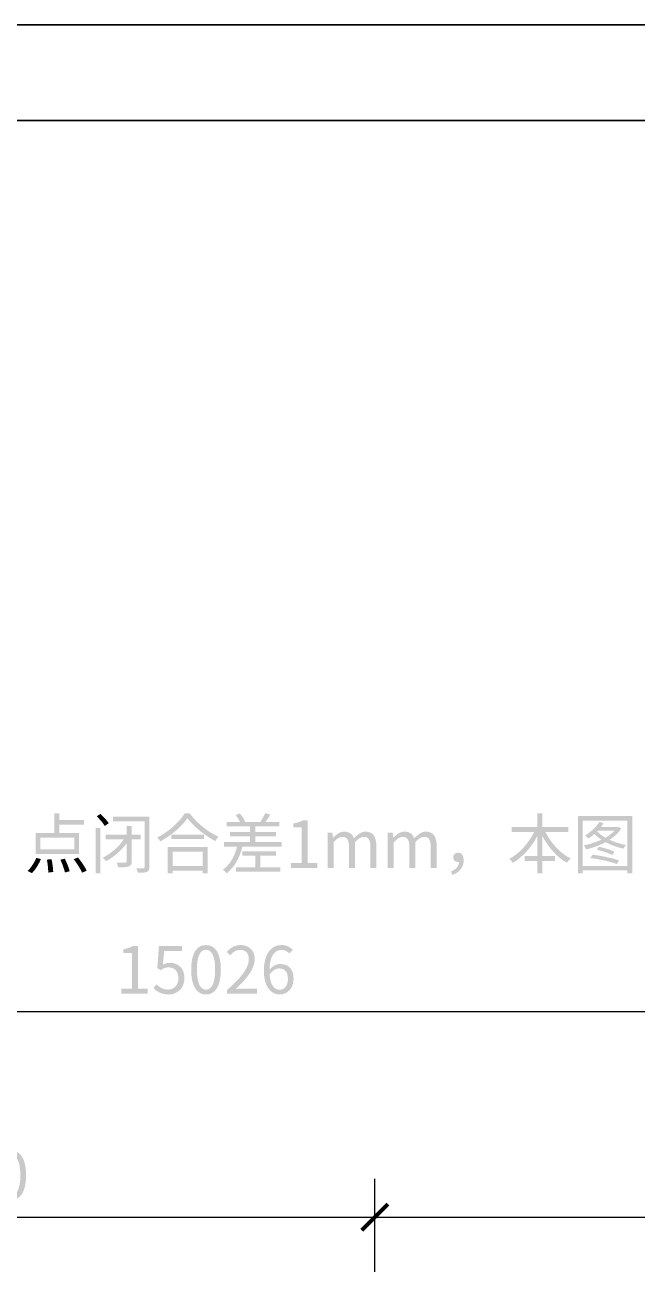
# Model space of a CAD drawing. Header units: millimetres. Extents: x -4600 to 229000, y -4300 to 19460.
# Drawn here: x 5748 to 8313, y 14273 to 19460 of the extents above; entities that cross this region are included whole.
import ezdxf

# ---------------------------------------------------------------- set-up
doc = ezdxf.new("R2010")
doc.units = ezdxf.units.MM
doc.header["$LTSCALE"] = 100
for name, color, linetype, lineweight in [('A-DIMS', 7, 'Continuous', 13), ('A-NOTE', 7, 'Continuous', 18), ('A-SHEET', 7, 'Continuous', 35)]:
    doc.layers.add(name, color=color, linetype=linetype, lineweight=lineweight)

# ---------------------------------------------------------------- blocks, each defined once
blk = doc.blocks.new('_ARCHTICK')
at = {"color": 0, "linetype": 'BYBLOCK', "const_width": 0.15}
blk.add_lwpolyline([(-0.5, -0.5), (0.5, 0.5)], dxfattribs=at)
blk = doc.blocks.new('*D3')
at = {"layer": 'A-DIMS'}
h = blk.add_hatch(color=256, dxfattribs=at)
edge = h.paths.add_edge_path()
edge.add_spline(control_points=[(5232.9, 12741.6), (5268.6, 12741.6), (5297.3, 12762.8), (5297.3, 12798.6), (5297.3, 12826.1), (5278.5, 12843.6), (5255, 12849.3)], knot_values=[0, 0, 0, 0, 1, 1, 1, 2, 2, 2, 2], degree=3, periodic=0)
edge.add_line((5255, 12849.3), (5255, 12850.7))
edge.add_spline(control_points=[(5255, 12850.7), (5276.3, 12858.1), (5290.5, 12874.4), (5290.5, 12898.7), (5290.5, 12930.4), (5265.9, 12948.6), (5232.1, 12948.6), (5209.2, 12948.6), (5191.4, 12938.5), (5176.4, 12924.9)], knot_values=[0, 0, 0, 0, 1, 1, 1, 2, 2, 2, 3, 3, 3, 3], degree=3, periodic=0)
edge.add_line((5176.4, 12924.9), (5189.8, 12909.1))
edge.add_spline(control_points=[(5189.8, 12909.1), (5201.2, 12920.5), (5215.2, 12928.5), (5231.3, 12928.5), (5252.3, 12928.5), (5265.1, 12915.9), (5265.1, 12896.8), (5265.1, 12875.2), (5251.2, 12858.6), (5209.7, 12858.6)], knot_values=[0, 0, 0, 0, 1, 1, 1, 2, 2, 2, 3, 3, 3, 3], degree=3, periodic=0)
edge.add_line((5209.7, 12858.6), (5209.7, 12839.5))
edge.add_spline(control_points=[(5209.7, 12839.5), (5256.1, 12839.5), (5271.9, 12823.7), (5271.9, 12799.4), (5271.9, 12776.5), (5255.3, 12762.3), (5231.3, 12762.3), (5208.6, 12762.3), (5193.6, 12773.2), (5181.9, 12785.2)], knot_values=[0, 0, 0, 0, 1, 1, 1, 2, 2, 2, 3, 3, 3, 3], degree=3, periodic=0)
edge.add_line((5181.9, 12785.2), (5169, 12769.1))
edge.add_spline(control_points=[(5169, 12769.1), (5182.1, 12754.6), (5201.8, 12741.6), (5232.9, 12741.6)], knot_values=[0, 0, 0, 0, 1, 1, 1, 1], degree=3, periodic=0)
h = blk.add_hatch(color=256, dxfattribs=at)
edge = h.paths.add_edge_path()
edge.add_spline(control_points=[(5384.1, 12741.6), (5417.6, 12741.6), (5449.5, 12766.4), (5449.5, 12810), (5449.5, 12854.2), (5422.3, 12873.9), (5389.2, 12873.9), (5377.2, 12873.9), (5368.2, 12870.9), (5359.2, 12866)], knot_values=[0, 0, 0, 0, 1, 1, 1, 2, 2, 2, 3, 3, 3, 3], degree=3, periodic=0)
edge.add_line((5359.2, 12866), (5364.4, 12923.8))
edge.add_line((5364.4, 12923.8), (5439.7, 12923.8))
edge.add_line((5439.7, 12923.8), (5439.7, 12945.1))
edge.add_line((5439.7, 12945.1), (5342.6, 12945.1))
edge.add_line((5342.6, 12945.1), (5336, 12851.8))
edge.add_line((5336, 12851.8), (5349.4, 12843.3))
edge.add_spline(control_points=[(5349.4, 12843.3), (5360.9, 12851), (5369.3, 12855.1), (5382.7, 12855.1), (5407.8, 12855.1), (5424.2, 12838.1), (5424.2, 12809.5), (5424.2, 12780.3), (5405.3, 12762.3), (5381.6, 12762.3), (5358.4, 12762.3), (5343.7, 12772.9), (5332.5, 12784.4)], knot_values=[0, 0, 0, 0, 1, 1, 1, 2, 2, 2, 3, 3, 3, 4, 4, 4, 4], degree=3, periodic=0)
edge.add_line((5332.5, 12784.4), (5319.9, 12768))
edge.add_spline(control_points=[(5319.9, 12768), (5333.6, 12754.6), (5352.7, 12741.6), (5384.1, 12741.6)], knot_values=[0, 0, 0, 0, 1, 1, 1, 1], degree=3, periodic=0)
h = blk.add_hatch(color=256, dxfattribs=at)
edge = h.paths.add_edge_path()
edge.add_spline(control_points=[(5539.9, 12741.6), (5577.8, 12741.6), (5602.1, 12775.9), (5602.1, 12845.8), (5602.1, 12915.1), (5577.8, 12948.6), (5539.9, 12948.6), (5501.7, 12948.6), (5477.6, 12915.1), (5477.6, 12845.8), (5477.6, 12775.9), (5501.7, 12741.6), (5539.9, 12741.6)], knot_values=[0, 0, 0, 0, 1, 1, 1, 2, 2, 2, 3, 3, 3, 4, 4, 4, 4], degree=3, periodic=0)
edge = h.paths.add_edge_path(flags=0)
edge.add_spline(control_points=[(5539.9, 12761.7), (5517.2, 12761.7), (5501.7, 12787.1), (5501.7, 12845.8), (5501.7, 12904.2), (5517.2, 12929), (5539.9, 12929), (5562.5, 12929), (5578.1, 12904.2), (5578.1, 12845.8), (5578.1, 12787.1), (5562.5, 12761.7), (5539.9, 12761.7)], knot_values=[0, 0, 0, 0, 1, 1, 1, 2, 2, 2, 3, 3, 3, 4, 4, 4, 4], degree=3, periodic=0)
h = blk.add_hatch(color=256, dxfattribs=at)
edge = h.paths.add_edge_path()
edge.add_spline(control_points=[(5691.3, 12741.6), (5729.2, 12741.6), (5753.5, 12775.9), (5753.5, 12845.8), (5753.5, 12915.1), (5729.2, 12948.6), (5691.3, 12948.6), (5653.1, 12948.6), (5629.1, 12915.1), (5629.1, 12845.8), (5629.1, 12775.9), (5653.1, 12741.6), (5691.3, 12741.6)], knot_values=[0, 0, 0, 0, 1, 1, 1, 2, 2, 2, 3, 3, 3, 4, 4, 4, 4], degree=3, periodic=0)
edge = h.paths.add_edge_path(flags=0)
edge.add_spline(control_points=[(5691.3, 12761.7), (5668.6, 12761.7), (5653.1, 12787.1), (5653.1, 12845.8), (5653.1, 12904.2), (5668.6, 12929), (5691.3, 12929), (5713.9, 12929), (5729.5, 12904.2), (5729.5, 12845.8), (5729.5, 12787.1), (5713.9, 12761.7), (5691.3, 12761.7)], knot_values=[0, 0, 0, 0, 1, 1, 1, 2, 2, 2, 3, 3, 3, 4, 4, 4, 4], degree=3, periodic=0)
for p, q in [((3714, 9750), (3714, 12830.1)), ((7214, 9750), (7214, 12830.1)), ((3714, 12670.1), (7214, 12670.1))]:
    blk.add_line(p, q)
at = {"layer": 'Defpoints'}
for p in [(3714, 12670.1), (3714, 9630), (7214, 9630)]:
    blk.add_point(p, dxfattribs=at)
at = {"layer": 'A-DIMS', "xscale": 110, "yscale": 110, "rotation": 180}
blk.add_blockref('_ARCHTICK', (3714, 12670.1), dxfattribs=at)
at = {"layer": 'A-DIMS', "xscale": 110, "yscale": 110}
blk.add_blockref('_ARCHTICK', (7214, 12670.1), dxfattribs=at)
blk = doc.blocks.new('*D4')
for p, q in [((7214, 9750), (7214, 12830.1)), ((7214, 12670.1), (14020, 12670.1))]:
    blk.add_line(p, q)
at = {"layer": 'Defpoints'}
blk.add_point((7214, 12670.1), dxfattribs=at)
at = {"layer": 'A-DIMS', "xscale": 110, "yscale": 110, "rotation": 180}
blk.add_blockref('_ARCHTICK', (7214, 12670.1), dxfattribs=at)
blk = doc.blocks.new('*D10')
at = {"layer": 'A-DIMS'}
h = blk.add_hatch(color=256, dxfattribs=at)
edge = h.paths.add_edge_path()
edge.add_line((6152.4, 13605.4), (6262.1, 13605.4))
edge.add_line((6262.1, 13605.4), (6262.1, 13626.1))
edge.add_line((6262.1, 13626.1), (6222, 13626.1))
edge.add_line((6222, 13626.1), (6222, 13805.4))
edge.add_line((6222, 13805.4), (6202.9, 13805.4))
edge.add_spline(control_points=[(6202.9, 13805.4), (6192, 13799.1), (6179.2, 13794.5), (6161.4, 13791.2)], knot_values=[0, 0, 0, 0, 1, 1, 1, 1], degree=3, periodic=0)
edge.add_line((6161.4, 13791.2), (6161.4, 13775.4))
edge.add_line((6161.4, 13775.4), (6197.2, 13775.4))
edge.add_line((6197.2, 13775.4), (6197.2, 13626.1))
edge.add_line((6197.2, 13626.1), (6152.4, 13626.1))
edge.add_line((6152.4, 13626.1), (6152.4, 13605.4))
h = blk.add_hatch(color=256, dxfattribs=at)
edge = h.paths.add_edge_path()
edge.add_spline(control_points=[(6351.3, 13601.8), (6384.9, 13601.8), (6416.8, 13626.7), (6416.8, 13670.3), (6416.8, 13714.5), (6389.5, 13734.2), (6356.5, 13734.2), (6344.5, 13734.2), (6335.5, 13731.2), (6326.5, 13726.3)], knot_values=[0, 0, 0, 0, 1, 1, 1, 2, 2, 2, 3, 3, 3, 3], degree=3, periodic=0)
edge.add_line((6326.5, 13726.3), (6331.7, 13784.1))
edge.add_line((6331.7, 13784.1), (6407, 13784.1))
edge.add_line((6407, 13784.1), (6407, 13805.4))
edge.add_line((6407, 13805.4), (6309.9, 13805.4))
edge.add_line((6309.9, 13805.4), (6303.3, 13712.1))
edge.add_line((6303.3, 13712.1), (6316.7, 13703.6))
edge.add_spline(control_points=[(6316.7, 13703.6), (6328.1, 13711.3), (6336.6, 13715.4), (6350, 13715.4), (6375.1, 13715.4), (6391.4, 13698.4), (6391.4, 13669.8), (6391.4, 13640.6), (6372.6, 13622.6), (6348.9, 13622.6), (6325.7, 13622.6), (6311, 13633.2), (6299.8, 13644.7)], knot_values=[0, 0, 0, 0, 1, 1, 1, 2, 2, 2, 3, 3, 3, 4, 4, 4, 4], degree=3, periodic=0)
edge.add_line((6299.8, 13644.7), (6287.2, 13628.3))
edge.add_spline(control_points=[(6287.2, 13628.3), (6300.9, 13614.9), (6320, 13601.8), (6351.3, 13601.8)], knot_values=[0, 0, 0, 0, 1, 1, 1, 1], degree=3, periodic=0)
h = blk.add_hatch(color=256, dxfattribs=at)
edge = h.paths.add_edge_path()
edge.add_spline(control_points=[(6507.1, 13601.8), (6545.1, 13601.8), (6569.3, 13636.2), (6569.3, 13706.1), (6569.3, 13775.4), (6545.1, 13808.9), (6507.1, 13808.9), (6468.9, 13808.9), (6444.9, 13775.4), (6444.9, 13706.1), (6444.9, 13636.2), (6468.9, 13601.8), (6507.1, 13601.8)], knot_values=[0, 0, 0, 0, 1, 1, 1, 2, 2, 2, 3, 3, 3, 4, 4, 4, 4], degree=3, periodic=0)
edge = h.paths.add_edge_path(flags=0)
edge.add_spline(control_points=[(6507.1, 13622), (6484.5, 13622), (6468.9, 13647.4), (6468.9, 13706.1), (6468.9, 13764.5), (6484.5, 13789.3), (6507.1, 13789.3), (6529.8, 13789.3), (6545.3, 13764.5), (6545.3, 13706.1), (6545.3, 13647.4), (6529.8, 13622), (6507.1, 13622)], knot_values=[0, 0, 0, 0, 1, 1, 1, 2, 2, 2, 3, 3, 3, 4, 4, 4, 4], degree=3, periodic=0)
h = blk.add_hatch(color=256, dxfattribs=at)
edge = h.paths.add_edge_path()
edge.add_line((6594.7, 13605.4), (6720.5, 13605.4))
edge.add_line((6720.5, 13605.4), (6720.5, 13626.9))
edge.add_line((6720.5, 13626.9), (6665.1, 13626.9))
edge.add_spline(control_points=[(6665.1, 13626.9), (6655, 13626.9), (6642.7, 13625.9), (6632.4, 13625)], knot_values=[0, 0, 0, 0, 1, 1, 1, 1], degree=3, periodic=0)
edge.add_spline(control_points=[(6632.4, 13625), (6679.3, 13669.5), (6711, 13710.2), (6711, 13750.3), (6711, 13785.7), (6688.3, 13808.9), (6652.6, 13808.9), (6627.2, 13808.9), (6609.7, 13797.5), (6593.6, 13779.7)], knot_values=[0, 0, 0, 0, 1, 1, 1, 2, 2, 2, 3, 3, 3, 3], degree=3, periodic=0)
edge.add_line((6593.6, 13779.7), (6608.1, 13765.6))
edge.add_spline(control_points=[(6608.1, 13765.6), (6619.3, 13778.9), (6633.2, 13788.7), (6649.6, 13788.7), (6674.4, 13788.7), (6686.4, 13772.1), (6686.4, 13749.2), (6686.4, 13714.8), (6657.5, 13675), (6594.7, 13620.1)], knot_values=[0, 0, 0, 0, 1, 1, 1, 2, 2, 2, 3, 3, 3, 3], degree=3, periodic=0)
edge.add_line((6594.7, 13620.1), (6594.7, 13605.4))
h = blk.add_hatch(color=256, dxfattribs=at)
edge = h.paths.add_edge_path()
edge.add_spline(control_points=[(6816.3, 13601.8), (6847.4, 13601.8), (6873.8, 13628), (6873.8, 13666.8), (6873.8, 13708.8), (6852, 13729.5), (6818.2, 13729.5), (6802.6, 13729.5), (6785.2, 13720.5), (6772.9, 13705.5)], knot_values=[0, 0, 0, 0, 1, 1, 1, 2, 2, 2, 3, 3, 3, 3], degree=3, periodic=0)
edge.add_spline(control_points=[(6772.9, 13705.5), (6774, 13767.5), (6796.6, 13788.5), (6824.5, 13788.5), (6836.5, 13788.5), (6848.5, 13782.5), (6856.1, 13773.2)], knot_values=[0, 0, 0, 0, 1, 1, 1, 2, 2, 2, 2], degree=3, periodic=0)
edge.add_line((6856.1, 13773.2), (6870.3, 13788.5))
edge.add_spline(control_points=[(6870.3, 13788.5), (6859.1, 13800.5), (6844.1, 13808.9), (6823.4, 13808.9), (6784.6, 13808.9), (6749.4, 13779.2), (6749.4, 13700.9), (6749.4, 13634.9), (6778.1, 13601.8), (6816.3, 13601.8)], knot_values=[0, 0, 0, 0, 1, 1, 1, 2, 2, 2, 3, 3, 3, 3], degree=3, periodic=0)
edge = h.paths.add_edge_path(flags=0)
edge.add_spline(control_points=[(6773.4, 13685.6), (6786.5, 13704.2), (6801.8, 13711), (6814.1, 13711), (6838.4, 13711), (6850.1, 13693.8), (6850.1, 13666.8), (6850.1, 13639.5), (6835.4, 13621.5), (6816.3, 13621.5), (6791.2, 13621.5), (6776.2, 13644.1), (6773.4, 13685.6)], knot_values=[0, 0, 0, 0, 1, 1, 1, 2, 2, 2, 3, 3, 3, 4, 4, 4, 4], degree=3, periodic=0)
blk.add_line((-1006, 13530.4), (14020, 13530.4))
blk = doc.blocks.new('SOURCE_DIMENSIONS')
at = {"layer": 'A-NOTE'}
h = blk.add_hatch(color=256, dxfattribs=at)
h.paths.add_polyline_path([(5793.2, 14277.6), (5793.2, 14190.3), (5975.8, 14190.3), (5975.8, 14277.6), (5892.5, 14277.6), (5892.5, 14312.3), (5996.2, 14312.3), (5996.2, 14331.6), (5892.5, 14331.6), (5892.5, 14360.6), (5872.1, 14360.6), (5872.1, 14277.6), (5793.2, 14277.6)])
h.paths.add_polyline_path([(5812.6, 14258.2), (5955.3, 14258.2), (5955.3, 14209.4), (5812.6, 14209.4), (5812.6, 14258.2)], flags=0)
h = blk.add_hatch(color=256, dxfattribs=at)
edge = h.paths.add_edge_path()
edge.add_spline(control_points=[(6049.1, 14347.7), (6062, 14335.5), (6076.7, 14318.3), (6083, 14307.1)], knot_values=[0, 0, 0, 0, 1, 1, 1, 1], degree=3, periodic=0)
edge.add_line((6083, 14307.1), (6099.9, 14318.3))
edge.add_spline(control_points=[(6099.9, 14318.3), (6093.1, 14329.7), (6077.8, 14346.1), (6065, 14357.6)], knot_values=[0, 0, 0, 0, 1, 1, 1, 1], degree=3, periodic=0)
edge.add_line((6065, 14357.6), (6049.1, 14347.7))
h = blk.add_hatch(color=256, dxfattribs=at)
edge = h.paths.add_edge_path()
edge.add_line((6117.6, 14345.6), (6117.6, 14326.5))
edge.add_line((6117.6, 14326.5), (6249.7, 14326.5))
edge.add_line((6249.7, 14326.5), (6249.7, 14135.5))
edge.add_spline(control_points=[(6249.7, 14135.5), (6249.7, 14131.6), (6248.6, 14130.6), (6244.5, 14130.3)], knot_values=[0, 0, 0, 0, 1, 1, 1, 1], degree=3, periodic=0)
edge.add_spline(control_points=[(6244.5, 14130.3), (6241, 14130.3), (6227.9, 14130.3), (6215.3, 14130.6)], knot_values=[0, 0, 0, 0, 1, 1, 1, 1], degree=3, periodic=0)
edge.add_spline(control_points=[(6215.3, 14130.6), (6218, 14125.4), (6220.8, 14116.6), (6221.9, 14111.5)], knot_values=[0, 0, 0, 0, 1, 1, 1, 1], degree=3, periodic=0)
edge.add_spline(control_points=[(6221.9, 14111.5), (6240.1, 14111.2), (6252.1, 14111.7), (6259.8, 14115), (6267.2, 14118.3), (6269.9, 14124), (6269.9, 14135.5)], knot_values=[0, 0, 0, 0, 1, 1, 1, 2, 2, 2, 2], degree=3, periodic=0)
edge.add_line((6269.9, 14135.5), (6269.9, 14345.6))
edge.add_line((6269.9, 14345.6), (6117.6, 14345.6))
edge = h.paths.add_edge_path(flags=0)
edge.add_line((6174.4, 14307.6), (6174.4, 14271.1))
edge.add_line((6174.4, 14271.1), (6086.8, 14271.1))
edge.add_line((6086.8, 14271.1), (6086.8, 14251.7))
edge.add_line((6086.8, 14251.7), (6162.7, 14251.7))
edge.add_spline(control_points=[(6162.7, 14251.7), (6144.1, 14221.7), (6111.6, 14193.3), (6074.3, 14174.2)], knot_values=[0, 0, 0, 0, 1, 1, 1, 1], degree=3, periodic=0)
edge.add_spline(control_points=[(6074.3, 14174.2), (6078.9, 14170.9), (6085.4, 14164.1), (6088.4, 14160)], knot_values=[0, 0, 0, 0, 1, 1, 1, 1], degree=3, periodic=0)
edge.add_spline(control_points=[(6088.4, 14160), (6123.4, 14178.6), (6153.1, 14204.5), (6174.4, 14234.2)], knot_values=[0, 0, 0, 0, 1, 1, 1, 1], degree=3, periodic=0)
edge.add_line((6174.4, 14234.2), (6174.4, 14159.2))
edge.add_spline(control_points=[(6174.4, 14159.2), (6174.4, 14154.8), (6173, 14153.7), (6168.7, 14153.5)], knot_values=[0, 0, 0, 0, 1, 1, 1, 1], degree=3, periodic=0)
edge.add_spline(control_points=[(6168.7, 14153.5), (6164, 14153.5), (6148.7, 14153.5), (6132.6, 14154)], knot_values=[0, 0, 0, 0, 1, 1, 1, 1], degree=3, periodic=0)
edge.add_spline(control_points=[(6132.6, 14154), (6135.4, 14148.3), (6138.6, 14139.6), (6139.5, 14134.1)], knot_values=[0, 0, 0, 0, 1, 1, 1, 1], degree=3, periodic=0)
edge.add_spline(control_points=[(6139.5, 14134.1), (6161.3, 14134.1), (6175.5, 14134.4), (6183.9, 14137.6)], knot_values=[0, 0, 0, 0, 1, 1, 1, 1], degree=3, periodic=0)
edge.add_spline(control_points=[(6183.9, 14137.6), (6192.9, 14140.6), (6195.7, 14146.4), (6195.7, 14158.7)], knot_values=[0, 0, 0, 0, 1, 1, 1, 1], degree=3, periodic=0)
edge.add_line((6195.7, 14158.7), (6195.7, 14251.7))
edge.add_line((6195.7, 14251.7), (6233.9, 14251.7))
edge.add_line((6233.9, 14251.7), (6233.9, 14271.1))
edge.add_line((6233.9, 14271.1), (6195.7, 14271.1))
edge.add_line((6195.7, 14271.1), (6195.7, 14307.6))
edge.add_line((6195.7, 14307.6), (6174.4, 14307.6))
h = blk.add_hatch(color=256, dxfattribs=at)
edge = h.paths.add_edge_path()
edge.add_spline(control_points=[(6429.5, 14339.8), (6455.2, 14304.9), (6503.2, 14266.4), (6545.7, 14243.8)], knot_values=[0, 0, 0, 0, 1, 1, 1, 1], degree=3, periodic=0)
edge.add_spline(control_points=[(6545.7, 14243.8), (6549.3, 14249.8), (6554.5, 14256.9), (6559.4, 14262.1)], knot_values=[0, 0, 0, 0, 1, 1, 1, 1], degree=3, periodic=0)
edge.add_spline(control_points=[(6559.4, 14262.1), (6516, 14281.4), (6468, 14319.4), (6438.8, 14360)], knot_values=[0, 0, 0, 0, 1, 1, 1, 1], degree=3, periodic=0)
edge.add_line((6438.8, 14360), (6417.8, 14360))
edge.add_spline(control_points=[(6417.8, 14360), (6396.5, 14324.6), (6350.6, 14282.8), (6302.9, 14258.5)], knot_values=[0, 0, 0, 0, 1, 1, 1, 1], degree=3, periodic=0)
edge.add_spline(control_points=[(6302.9, 14258.5), (6307.3, 14254.2), (6313, 14247.1), (6315.7, 14242.4)], knot_values=[0, 0, 0, 0, 1, 1, 1, 1], degree=3, periodic=0)
edge.add_spline(control_points=[(6315.7, 14242.4), (6362.4, 14267.5), (6406.9, 14306.5), (6429.5, 14339.8)], knot_values=[0, 0, 0, 0, 1, 1, 1, 1], degree=3, periodic=0)
h.paths.add_polyline_path([(6361.3, 14271.3), (6361.3, 14253.1), (6499.1, 14253.1), (6499.1, 14271.3), (6361.3, 14271.3)], flags=0)
h = blk.add_hatch(color=256, dxfattribs=at)
edge = h.paths.add_edge_path()
edge.add_spline(control_points=[(6755, 14361.1), (6750.6, 14350.2), (6741.9, 14334.6), (6734.8, 14324.8)], knot_values=[0, 0, 0, 0, 1, 1, 1, 1], degree=3, periodic=0)
edge.add_line((6734.8, 14324.8), (6737.8, 14323.7))
edge.add_line((6737.8, 14323.7), (6666.6, 14323.7))
edge.add_line((6666.6, 14323.7), (6671, 14325.6))
edge.add_spline(control_points=[(6671, 14325.6), (6667.2, 14335.5), (6657.9, 14349.4), (6648.9, 14359.7)], knot_values=[0, 0, 0, 0, 1, 1, 1, 1], degree=3, periodic=0)
edge.add_line((6648.9, 14359.7), (6631.4, 14352.7))
edge.add_spline(control_points=[(6631.4, 14352.7), (6638.2, 14344.2), (6645.3, 14332.7), (6649.7, 14323.7)], knot_values=[0, 0, 0, 0, 1, 1, 1, 1], degree=3, periodic=0)
edge.add_line((6649.7, 14323.7), (6594, 14323.7))
edge.add_line((6594, 14323.7), (6594, 14305.7))
edge.add_line((6594, 14305.7), (6692, 14305.7))
edge.add_line((6692, 14305.7), (6692, 14281.7))
edge.add_line((6692, 14281.7), (6607.4, 14281.7))
edge.add_line((6607.4, 14281.7), (6607.4, 14264.3))
edge.add_line((6607.4, 14264.3), (6692, 14264.3))
edge.add_line((6692, 14264.3), (6692, 14239.7))
edge.add_line((6692, 14239.7), (6581.8, 14239.7))
edge.add_line((6581.8, 14239.7), (6581.8, 14221.1))
edge.add_line((6581.8, 14221.1), (6637.1, 14221.1))
edge.add_spline(control_points=[(6637.1, 14221.1), (6627, 14178.8), (6607.1, 14144.7), (6577.1, 14123.7)], knot_values=[0, 0, 0, 0, 1, 1, 1, 1], degree=3, periodic=0)
edge.add_spline(control_points=[(6577.1, 14123.7), (6582, 14120.5), (6590.5, 14113.1), (6594.3, 14109.3)], knot_values=[0, 0, 0, 0, 1, 1, 1, 1], degree=3, periodic=0)
edge.add_spline(control_points=[(6594.3, 14109.3), (6625.4, 14134.1), (6647.5, 14172.3), (6659.5, 14221.1)], knot_values=[0, 0, 0, 0, 1, 1, 1, 1], degree=3, periodic=0)
edge.add_line((6659.5, 14221.1), (6824, 14221.1))
edge.add_line((6824, 14221.1), (6824, 14239.7))
edge.add_line((6824, 14239.7), (6713, 14239.7))
edge.add_line((6713, 14239.7), (6713, 14264.3))
edge.add_line((6713, 14264.3), (6800, 14264.3))
edge.add_line((6800, 14264.3), (6800, 14281.7))
edge.add_line((6800, 14281.7), (6713, 14281.7))
edge.add_line((6713, 14281.7), (6713, 14305.7))
edge.add_line((6713, 14305.7), (6813.7, 14305.7))
edge.add_line((6813.7, 14305.7), (6813.7, 14323.7))
edge.add_line((6813.7, 14323.7), (6755.8, 14323.7))
edge.add_spline(control_points=[(6755.8, 14323.7), (6762.4, 14332.5), (6770, 14343.9), (6776.6, 14354.6)], knot_values=[0, 0, 0, 0, 1, 1, 1, 1], degree=3, periodic=0)
edge.add_line((6776.6, 14354.6), (6755, 14361.1))
h.paths.add_polyline_path([(6658.7, 14200.4), (6658.7, 14182.4), (6714.1, 14182.4), (6714.1, 14134.4), (6632.5, 14134.4), (6632.5, 14116.4), (6818.6, 14116.4), (6818.6, 14134.4), (6734.8, 14134.4), (6734.8, 14182.4), (6800.3, 14182.4), (6800.3, 14200.4), (6658.7, 14200.4)], flags=0)
h = blk.add_hatch(color=256, dxfattribs=at)
edge = h.paths.add_edge_path()
edge.add_line((6863.3, 14131.4), (6973, 14131.4))
edge.add_line((6973, 14131.4), (6973, 14152.1))
edge.add_line((6973, 14152.1), (6932.9, 14152.1))
edge.add_line((6932.9, 14152.1), (6932.9, 14331.4))
edge.add_line((6932.9, 14331.4), (6913.8, 14331.4))
edge.add_spline(control_points=[(6913.8, 14331.4), (6902.9, 14325.1), (6890.1, 14320.5), (6872.3, 14317.2)], knot_values=[0, 0, 0, 0, 1, 1, 1, 1], degree=3, periodic=0)
edge.add_line((6872.3, 14317.2), (6872.3, 14301.4))
edge.add_line((6872.3, 14301.4), (6908.1, 14301.4))
edge.add_line((6908.1, 14301.4), (6908.1, 14152.1))
edge.add_line((6908.1, 14152.1), (6863.3, 14152.1))
edge.add_line((6863.3, 14152.1), (6863.3, 14131.4))
h = blk.add_hatch(color=256, dxfattribs=at)
edge = h.paths.add_edge_path()
edge.add_line((7894.4, 14360.3), (7894.4, 14303))
edge.add_line((7894.4, 14303), (7786.7, 14303))
edge.add_line((7786.7, 14303), (7786.7, 14282.3))
edge.add_line((7786.7, 14282.3), (7881.6, 14282.3))
edge.add_spline(control_points=[(7881.6, 14282.3), (7858.4, 14235.3), (7818.9, 14191.1), (7777.4, 14169.6)], knot_values=[0, 0, 0, 0, 1, 1, 1, 1], degree=3, periodic=0)
edge.add_spline(control_points=[(7777.4, 14169.6), (7782, 14165.5), (7788.6, 14157.8), (7792.1, 14152.7)], knot_values=[0, 0, 0, 0, 1, 1, 1, 1], degree=3, periodic=0)
edge.add_spline(control_points=[(7792.1, 14152.7), (7832, 14176.1), (7869.3, 14217.3), (7894.4, 14264.8)], knot_values=[0, 0, 0, 0, 1, 1, 1, 1], degree=3, periodic=0)
edge.add_line((7894.4, 14264.8), (7894.4, 14181.3))
edge.add_line((7894.4, 14181.3), (7841, 14181.3))
edge.add_line((7841, 14181.3), (7841, 14160.6))
edge.add_line((7841, 14160.6), (7894.4, 14160.6))
edge.add_line((7894.4, 14160.6), (7894.4, 14109.5))
edge.add_line((7894.4, 14109.5), (7916, 14109.5))
edge.add_line((7916, 14109.5), (7916, 14160.6))
edge.add_line((7916, 14160.6), (7968.1, 14160.6))
edge.add_line((7968.1, 14160.6), (7968.1, 14181.3))
edge.add_line((7968.1, 14181.3), (7916, 14181.3))
edge.add_line((7916, 14181.3), (7916, 14264.5))
edge.add_spline(control_points=[(7916, 14264.5), (7940.6, 14217.3), (7977.7, 14175.8), (8018.6, 14153.2)], knot_values=[0, 0, 0, 0, 1, 1, 1, 1], degree=3, periodic=0)
edge.add_spline(control_points=[(8018.6, 14153.2), (8022.1, 14158.9), (8029.2, 14167.1), (8034.1, 14171.2)], knot_values=[0, 0, 0, 0, 1, 1, 1, 1], degree=3, periodic=0)
edge.add_spline(control_points=[(8034.1, 14171.2), (7991, 14192.2), (7951.7, 14235.3), (7928.5, 14282.3)], knot_values=[0, 0, 0, 0, 1, 1, 1, 1], degree=3, periodic=0)
edge.add_line((7928.5, 14282.3), (8024.6, 14282.3))
edge.add_line((8024.6, 14282.3), (8024.6, 14303))
edge.add_line((8024.6, 14303), (7916, 14303))
edge.add_line((7916, 14303), (7916, 14360.3))
edge.add_line((7916, 14360.3), (7894.4, 14360.3))
h = blk.add_hatch(color=256, dxfattribs=at)
h.paths.add_polyline_path([(8064.7, 14348.6), (8064.7, 14109.5), (8084.3, 14109.5), (8084.3, 14121), (8271.5, 14121), (8271.5, 14109.5), (8292, 14109.5), (8292, 14348.6), (8064.7, 14348.6)])
h.paths.add_polyline_path([(8084.3, 14139.3), (8084.3, 14330), (8271.5, 14330), (8271.5, 14139.3), (8084.3, 14139.3)], flags=0)
edge = h.paths.add_edge_path(flags=0)
edge.add_spline(control_points=[(8154.7, 14324.6), (8141.1, 14302.2), (8117.6, 14280.9), (8094.2, 14267)], knot_values=[0, 0, 0, 0, 1, 1, 1, 1], degree=3, periodic=0)
edge.add_spline(control_points=[(8094.2, 14267), (8098.5, 14264.3), (8105.6, 14258), (8108.6, 14254.7)], knot_values=[0, 0, 0, 0, 1, 1, 1, 1], degree=3, periodic=0)
edge.add_spline(control_points=[(8108.6, 14254.7), (8116.8, 14260.2), (8125.3, 14266.7), (8133.7, 14274.1)], knot_values=[0, 0, 0, 0, 1, 1, 1, 1], degree=3, periodic=0)
edge.add_spline(control_points=[(8133.7, 14274.1), (8141.9, 14265.3), (8152, 14257.2), (8162.9, 14249.8)], knot_values=[0, 0, 0, 0, 1, 1, 1, 1], degree=3, periodic=0)
edge.add_spline(control_points=[(8162.9, 14249.8), (8139.7, 14238.9), (8113.5, 14230.7), (8089.3, 14225.8)], knot_values=[0, 0, 0, 0, 1, 1, 1, 1], degree=3, periodic=0)
edge.add_spline(control_points=[(8089.3, 14225.8), (8092.8, 14222), (8097.2, 14214), (8099.1, 14209.1)], knot_values=[0, 0, 0, 0, 1, 1, 1, 1], degree=3, periodic=0)
edge.add_spline(control_points=[(8099.1, 14209.1), (8125.8, 14215.4), (8154.5, 14225.5), (8180.4, 14239.4)], knot_values=[0, 0, 0, 0, 1, 1, 1, 1], degree=3, periodic=0)
edge.add_spline(control_points=[(8180.4, 14239.4), (8203, 14227.1), (8229, 14217.9), (8254.9, 14212.1)], knot_values=[0, 0, 0, 0, 1, 1, 1, 1], degree=3, periodic=0)
edge.add_spline(control_points=[(8254.9, 14212.1), (8257.3, 14217), (8262.5, 14224.1), (8266.3, 14227.7)], knot_values=[0, 0, 0, 0, 1, 1, 1, 1], degree=3, periodic=0)
edge.add_spline(control_points=[(8266.3, 14227.7), (8242.3, 14232.1), (8218.3, 14239.4), (8197, 14249.2)], knot_values=[0, 0, 0, 0, 1, 1, 1, 1], degree=3, periodic=0)
edge.add_spline(control_points=[(8197, 14249.2), (8217.5, 14262.6), (8234.7, 14278.2), (8246.1, 14296.7)], knot_values=[0, 0, 0, 0, 1, 1, 1, 1], degree=3, periodic=0)
edge.add_line((8246.1, 14296.7), (8234.4, 14303.5))
edge.add_line((8234.4, 14303.5), (8231.4, 14302.7))
edge.add_line((8231.4, 14302.7), (8160.7, 14302.7))
edge.add_spline(control_points=[(8160.7, 14302.7), (8164.8, 14307.9), (8168.7, 14313.1), (8171.9, 14318.5)], knot_values=[0, 0, 0, 0, 1, 1, 1, 1], degree=3, periodic=0)
edge.add_line((8171.9, 14318.5), (8154.7, 14324.6))
edge = h.paths.add_edge_path(flags=0)
edge.add_line((8144.9, 14285), (8146.8, 14286.9))
edge.add_line((8146.8, 14286.9), (8217.5, 14286.9))
edge.add_spline(control_points=[(8217.5, 14286.9), (8207.7, 14276.3), (8194.6, 14266.7), (8179.8, 14258.2)], knot_values=[0, 0, 0, 0, 1, 1, 1, 1], degree=3, periodic=0)
edge.add_spline(control_points=[(8179.8, 14258.2), (8165.9, 14266.2), (8153.9, 14275.2), (8144.9, 14285)], knot_values=[0, 0, 0, 0, 1, 1, 1, 1], degree=3, periodic=0)
edge = h.paths.add_edge_path(flags=0)
edge.add_spline(control_points=[(8116.8, 14172.8), (8154.5, 14168.2), (8201.7, 14157.3), (8227.9, 14148)], knot_values=[0, 0, 0, 0, 1, 1, 1, 1], degree=3, periodic=0)
edge.add_line((8227.9, 14148), (8236.9, 14163.3))
edge.add_spline(control_points=[(8236.9, 14163.3), (8210.4, 14172), (8163.2, 14182.7), (8126.4, 14186.8)], knot_values=[0, 0, 0, 0, 1, 1, 1, 1], degree=3, periodic=0)
edge.add_line((8126.4, 14186.8), (8116.8, 14172.8))
edge = h.paths.add_edge_path(flags=0)
edge.add_spline(control_points=[(8144.1, 14207.5), (8165.9, 14202.9), (8193.8, 14193.3), (8209, 14185.7)], knot_values=[0, 0, 0, 0, 1, 1, 1, 1], degree=3, periodic=0)
edge.add_line((8209, 14185.7), (8217.5, 14199.6))
edge.add_spline(control_points=[(8217.5, 14199.6), (8202.2, 14206.7), (8174.7, 14215.7), (8152.8, 14220)], knot_values=[0, 0, 0, 0, 1, 1, 1, 1], degree=3, periodic=0)
edge.add_line((8152.8, 14220), (8144.1, 14207.5))
blk.add_hatch(color=256, dxfattribs=at).paths.add_polyline_path([(6045.1, 14299.2), (6045.1, 14109.5), (6065.2, 14109.5), (6065.2, 14299.2), (6045.1, 14299.2)])
h = blk.add_hatch(color=256, dxfattribs=at)
edge = h.paths.add_edge_path()
edge.add_line((7015.9, 14131.4), (7041, 14131.4))
edge.add_line((7041, 14131.4), (7041, 14238.9))
edge.add_spline(control_points=[(7041, 14238.9), (7054.3, 14254.2), (7066.9, 14261.5), (7078.1, 14261.5), (7096.9, 14261.5), (7105.6, 14249.8), (7105.6, 14222)], knot_values=[0, 0, 0, 0, 1, 1, 1, 2, 2, 2, 2], degree=3, periodic=0)
edge.add_line((7105.6, 14222), (7105.6, 14131.4))
edge.add_line((7105.6, 14131.4), (7130.5, 14131.4))
edge.add_line((7130.5, 14131.4), (7130.5, 14238.9))
edge.add_spline(control_points=[(7130.5, 14238.9), (7144.4, 14254.2), (7156.4, 14261.5), (7167.8, 14261.5), (7186.7, 14261.5), (7195.4, 14249.8), (7195.4, 14222)], knot_values=[0, 0, 0, 0, 1, 1, 1, 2, 2, 2, 2], degree=3, periodic=0)
edge.add_line((7195.4, 14222), (7195.4, 14131.4))
edge.add_line((7195.4, 14131.4), (7220.2, 14131.4))
edge.add_line((7220.2, 14131.4), (7220.2, 14225.2))
edge.add_spline(control_points=[(7220.2, 14225.2), (7220.2, 14262.9), (7205.8, 14283.4), (7175.5, 14283.4), (7157.2, 14283.4), (7141.9, 14271.6), (7126.4, 14255)], knot_values=[0, 0, 0, 0, 1, 1, 1, 2, 2, 2, 2], degree=3, periodic=0)
edge.add_spline(control_points=[(7126.4, 14255), (7120.4, 14272.4), (7108.4, 14283.4), (7085.4, 14283.4), (7067.7, 14283.4), (7052.4, 14272.2), (7039.3, 14258)], knot_values=[0, 0, 0, 0, 1, 1, 1, 2, 2, 2, 2], degree=3, periodic=0)
edge.add_line((7039.3, 14258), (7038.8, 14258))
edge.add_line((7038.8, 14258), (7036.3, 14279.5))
edge.add_line((7036.3, 14279.5), (7015.9, 14279.5))
edge.add_line((7015.9, 14279.5), (7015.9, 14131.4))
h = blk.add_hatch(color=256, dxfattribs=at)
edge = h.paths.add_edge_path()
edge.add_line((7268.5, 14131.4), (7293.6, 14131.4))
edge.add_line((7293.6, 14131.4), (7293.6, 14238.9))
edge.add_spline(control_points=[(7293.6, 14238.9), (7307, 14254.2), (7319.5, 14261.5), (7330.7, 14261.5), (7349.6, 14261.5), (7358.3, 14249.8), (7358.3, 14222)], knot_values=[0, 0, 0, 0, 1, 1, 1, 2, 2, 2, 2], degree=3, periodic=0)
edge.add_line((7358.3, 14222), (7358.3, 14131.4))
edge.add_line((7358.3, 14131.4), (7383.1, 14131.4))
edge.add_line((7383.1, 14131.4), (7383.1, 14238.9))
edge.add_spline(control_points=[(7383.1, 14238.9), (7397, 14254.2), (7409, 14261.5), (7420.5, 14261.5), (7439.3, 14261.5), (7448.1, 14249.8), (7448.1, 14222)], knot_values=[0, 0, 0, 0, 1, 1, 1, 2, 2, 2, 2], degree=3, periodic=0)
edge.add_line((7448.1, 14222), (7448.1, 14131.4))
edge.add_line((7448.1, 14131.4), (7472.9, 14131.4))
edge.add_line((7472.9, 14131.4), (7472.9, 14225.2))
edge.add_spline(control_points=[(7472.9, 14225.2), (7472.9, 14262.9), (7458.4, 14283.4), (7428.1, 14283.4), (7409.9, 14283.4), (7394.6, 14271.6), (7379, 14255)], knot_values=[0, 0, 0, 0, 1, 1, 1, 2, 2, 2, 2], degree=3, periodic=0)
edge.add_spline(control_points=[(7379, 14255), (7373, 14272.4), (7361, 14283.4), (7338.1, 14283.4), (7320.4, 14283.4), (7305.1, 14272.2), (7292, 14258)], knot_values=[0, 0, 0, 0, 1, 1, 1, 2, 2, 2, 2], degree=3, periodic=0)
edge.add_line((7292, 14258), (7291.4, 14258))
edge.add_line((7291.4, 14258), (7289, 14279.5))
edge.add_line((7289, 14279.5), (7268.5, 14279.5))
edge.add_line((7268.5, 14279.5), (7268.5, 14131.4))
h = blk.add_hatch(color=256, dxfattribs=at)
h.paths.add_polyline_path([(6347.1, 14218.7), (6347.1, 14109.3), (6367.3, 14109.3), (6367.3, 14120.7), (6493.3, 14120.7), (6493.3, 14109.3), (6514.1, 14109.3), (6514.1, 14218.7), (6347.1, 14218.7)])
h.paths.add_polyline_path([(6367.3, 14139), (6367.3, 14200.1), (6493.3, 14200.1), (6493.3, 14139), (6367.3, 14139)], flags=0)
h = blk.add_hatch(color=256, dxfattribs=at)
edge = h.paths.add_edge_path()
edge.add_spline(control_points=[(5796.2, 14173.7), (5787.8, 14153.5), (5773.8, 14131.4), (5759.4, 14118.8)], knot_values=[0, 0, 0, 0, 1, 1, 1, 1], degree=3, periodic=0)
edge.add_line((5759.4, 14118.8), (5777.9, 14109.8))
edge.add_spline(control_points=[(5777.9, 14109.8), (5792.9, 14124.3), (5806.9, 14147.2), (5815.6, 14168.5)], knot_values=[0, 0, 0, 0, 1, 1, 1, 1], degree=3, periodic=0)
edge.add_line((5815.6, 14168.5), (5796.2, 14173.7))
h = blk.add_hatch(color=256, dxfattribs=at)
edge = h.paths.add_edge_path()
edge.add_spline(control_points=[(5840.7, 14166.3), (5844.2, 14148.6), (5846.4, 14125.6), (5846.4, 14112)], knot_values=[0, 0, 0, 0, 1, 1, 1, 1], degree=3, periodic=0)
edge.add_line((5846.4, 14112), (5867.2, 14114.7))
edge.add_spline(control_points=[(5867.2, 14114.7), (5866.9, 14127.8), (5864.2, 14150.5), (5860.1, 14167.9)], knot_values=[0, 0, 0, 0, 1, 1, 1, 1], degree=3, periodic=0)
edge.add_line((5860.1, 14167.9), (5840.7, 14166.3))
h = blk.add_hatch(color=256, dxfattribs=at)
edge = h.paths.add_edge_path()
edge.add_spline(control_points=[(5897.2, 14166), (5905.1, 14149.1), (5913.3, 14126.2), (5916.3, 14112.5)], knot_values=[0, 0, 0, 0, 1, 1, 1, 1], degree=3, periodic=0)
edge.add_line((5916.3, 14112.5), (5936.2, 14117.7))
edge.add_spline(control_points=[(5936.2, 14117.7), (5932.9, 14131.4), (5924.2, 14153.5), (5915.7, 14170.1)], knot_values=[0, 0, 0, 0, 1, 1, 1, 1], degree=3, periodic=0)
edge.add_line((5915.7, 14170.1), (5897.2, 14166))
h = blk.add_hatch(color=256, dxfattribs=at)
edge = h.paths.add_edge_path()
edge.add_spline(control_points=[(5952.8, 14168.2), (5966.5, 14151), (5981.8, 14126.7), (5988, 14111.7)], knot_values=[0, 0, 0, 0, 1, 1, 1, 1], degree=3, periodic=0)
edge.add_line((5988, 14111.7), (6007.4, 14119.9))
edge.add_spline(control_points=[(6007.4, 14119.9), (6000.6, 14134.9), (5984.8, 14158.1), (5971.1, 14175.3)], knot_values=[0, 0, 0, 0, 1, 1, 1, 1], degree=3, periodic=0)
edge.add_line((5971.1, 14175.3), (5952.8, 14168.2))
h = blk.add_hatch(color=256, dxfattribs=at)
edge = h.paths.add_edge_path()
edge.add_spline(control_points=[(7538.9, 14102.2), (7567.6, 14112.3), (7586.1, 14134.6), (7586.1, 14164.1), (7586.1, 14183.2), (7577.9, 14195.5), (7562.9, 14195.5), (7551.7, 14195.5), (7542.2, 14188.7), (7542.2, 14175.8), (7542.2, 14163), (7551.5, 14156.5), (7562.7, 14156.5)], knot_values=[0, 0, 0, 0, 1, 1, 1, 2, 2, 2, 3, 3, 3, 4, 4, 4, 4], degree=3, periodic=0)
edge.add_line((7562.7, 14156.5), (7567.3, 14157))
edge.add_spline(control_points=[(7567.3, 14157), (7565.9, 14138.2), (7553.9, 14125.4), (7532.9, 14116.6)], knot_values=[0, 0, 0, 0, 1, 1, 1, 1], degree=3, periodic=0)
edge.add_line((7532.9, 14116.6), (7538.9, 14102.2))
for name in ['*D10', '*D3', '*D4']:
    blk.add_blockref(name, (0, 0))
blk = doc.blocks.new('A01_SHEET')
at = {"layer": 'A-SHEET'}
for points in [[(-4600, -4300), (29000, -4300), (29000, 19460), (-4600, 19460)], [(-4200, -3900), (28600, -3900), (28600, 19060), (-4200, 19060)]]:
    blk.add_lwpolyline(points, close=True, dxfattribs=at)
blk.add_blockref('SOURCE_DIMENSIONS', (0, 1800))

msp = doc.modelspace()

# ---------------------------------------------------------------- block references
msp.add_blockref('A01_SHEET', (0, 0))

doc.saveas('drawing.dxf')
